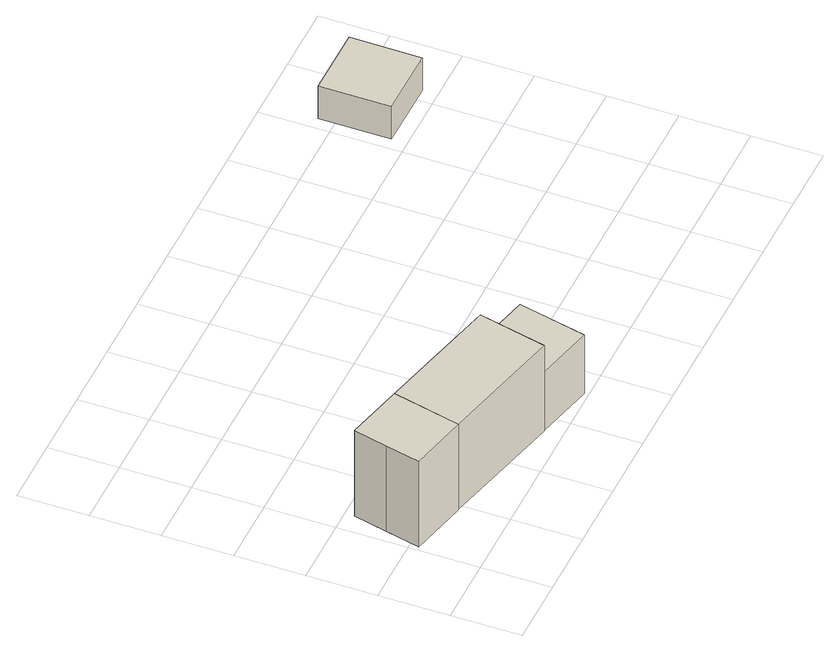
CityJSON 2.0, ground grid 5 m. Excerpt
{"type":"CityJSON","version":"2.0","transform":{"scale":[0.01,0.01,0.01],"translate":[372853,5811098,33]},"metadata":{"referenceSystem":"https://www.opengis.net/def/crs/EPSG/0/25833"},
"CityObjects":{
"building1":{"type":"Building","attributes":{"Gemeindeschluessel":"11000006","BezugspunktDach":"2200","function":"31001_2723","measuredHeight":9.57,"storeysAboveGround":1},"address":[{"country":"Germany","locality":"Berlin","thoroughfareNumber":"1 (29)","thoroughfareName":"Pfaueninsel (Insel)"}],"geometry":[{"type":"Solid","lod":"1","boundaries":[[[[0,1,2,3,4]],[[5,6,7,8,9]],[[5,9,4,3]],[[6,5,3,2]],[[7,6,2,1]],[[8,7,1,0]],[[9,8,0,4]]]]}]},
"building2":{"type":"Building","attributes":{"Gemeindeschluessel":"11000006","BezugspunktDach":"2200","function":"51009_1610","measuredHeight":9.53,"storeysAboveGround":0},"address":[{"country":"Germany","locality":"Berlin"}],"geometry":[{"type":"Solid","lod":"1","boundaries":[[[[10,11,12,1,0]],[[13,14,15,16,17]],[[13,17,0,1]],[[14,13,1,12]],[[15,14,12,11]],[[16,15,11,10]],[[17,16,10,0]]]]}]},
"building3":{"type":"Building","attributes":{"Gemeindeschluessel":"11000006","BezugspunktDach":"2200","function":"31001_2723","measuredHeight":5,"storeysAboveGround":1},"address":[{"country":"Germany","locality":"Berlin","thoroughfareNumber":"1 (30)","thoroughfareName":"Pfaueninsel (Insel)"}],"geometry":[{"type":"Solid","lod":"1","boundaries":[[[[18,19,20,21]],[[22,23,24,25]],[[22,25,21,20]],[[23,22,20,19]],[[24,23,19,18]],[[25,24,18,21]]]]}]},
"building4":{"type":"Building","attributes":{"Gemeindeschluessel":"11000006","BezugspunktDach":"2200","function":"31001_2080","measuredHeight":2.78,"storeysAboveGround":1},"address":[{"country":"Germany","locality":"Berlin","thoroughfareNumber":"1 (31)","thoroughfareName":"Pfaueninsel (Insel)"}],"geometry":[{"type":"Solid","lod":"1","boundaries":[[[[26,27,28,29]],[[30,31,32,33]],[[30,33,29,28]],[[31,30,28,27]],[[32,31,27,26]],[[33,32,26,29]]]]}]}
},
"vertices":[
[459,342,779],[575,835,779],[150,935,779],[92,688,779],[33,441,779],[92,688,46],[150,935,46],[575,835,46],[459,342,46],[33,441,46],
[1369,128,779],[1486,620,779],[1030,728,779],[575,835,50],[1030,728,50],[1486,620,50],[1369,128,50],[459,342,50],
[1795,28,555],[1910,521,555],[1486,620,555],[1369,128,555],[1486,620,55],[1910,521,55],[1795,28,55],[1369,128,55],
[4099,2109,324],[4105,2618,324],[3594,2620,324],[3593,2112,324],[3594,2620,45],[4105,2618,45],[4099,2109,45],[3593,2112,45]
]}
